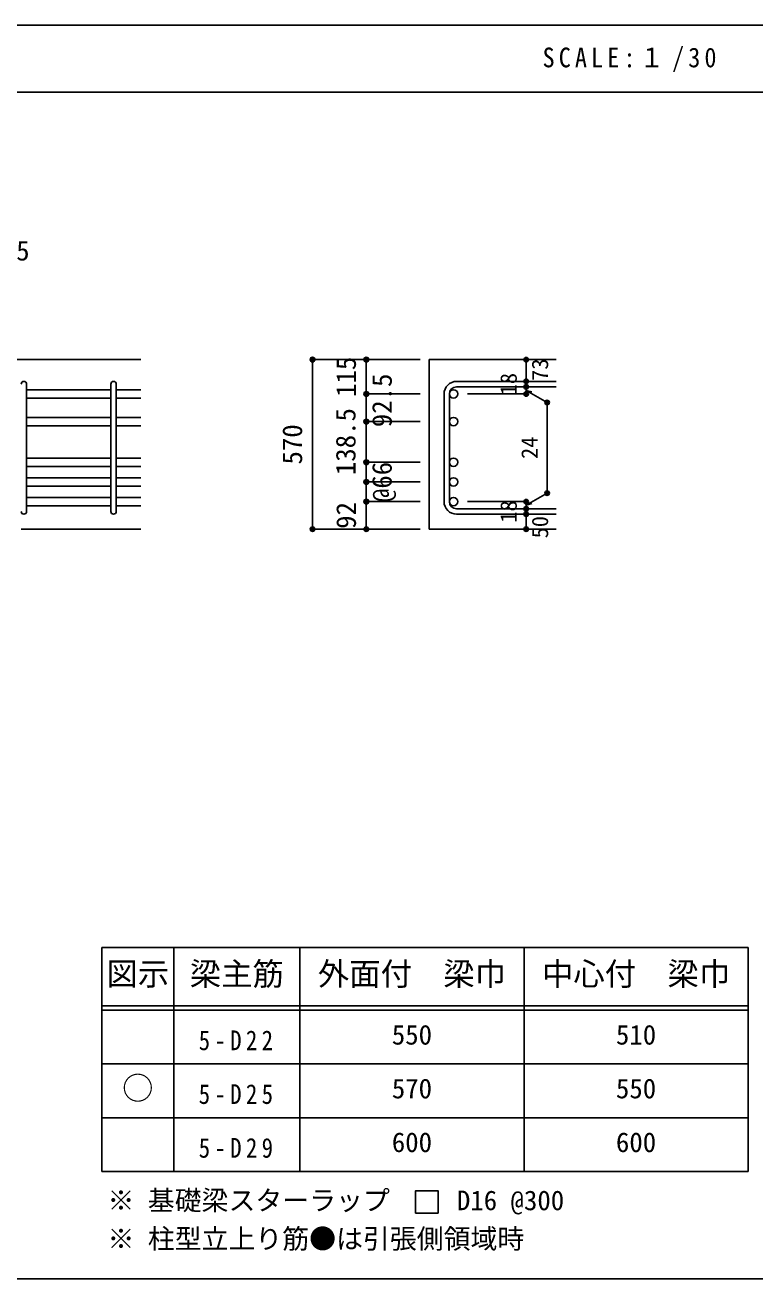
# Model space of a CAD drawing. Units: millimetres at full size, sheet at 1:30, with parts at other scales. Extents: x -5973 to 5954, y -4195 to 4201.
# Drawn here: x 1190 to 3633, y 3 to 4201 of the extents above; entities that cross this region are included whole.
import ezdxf
from ezdxf.enums import TextEntityAlignment as Align

# ---------------------------------------------------------------- set-up
doc = ezdxf.new("R2010")
doc.units = ezdxf.units.MM
doc.header["$LTSCALE"] = 30
doc.header["$PDMODE"] = 32
doc.header["$PDSIZE"] = 15
for name, color, linetype in [('0-1_躯体線', 2, 'Continuous'), ('0-5_基礎梁筋', 7, 'Continuous'), ('0-6_スタラップ筋', 7, 'Continuous'), ('0-D_寸法', 4, 'Continuous'), ('6-7_文字', 7, 'Continuous'), ('6-E_枠', 7, 'Continuous'), ('F-0_枠', 6, 'Continuous')]:
    doc.layers.add(name, color=color, linetype=linetype)
doc.styles.add('ＭＳ ゴシック', font='')
doc.styles.get('ＭＳ ゴシック').set_extended_font_data('MS Gothic')

msp = doc.modelspace()

# ---------------------------------------------------------------- linework, layer by layer
at = {"layer": '0-1_躯体線'}
for p, q in [((1577.44, 3081.03), (-72.56, 3081.03)), ((2967.44, 3081.03), (2542.44, 3081.03)), ((2542.44, 3081.03), (2542.44, 2513.53)), ((1177.44, 2513.53), (1577.44, 2513.53)), ((2967.44, 2513.53), (2542.44, 2513.53))]:
    msp.add_line(p, q, dxfattribs=at)
at = {"layer": '0-5_基礎梁筋'}
for p, q in [((1195.44, 2980.1), (1477.44, 2980.1)), ((1195.44, 2952.1), (1477.44, 2952.1)), ((1495.44, 2980.1), (1577.44, 2980.1)), ((1495.44, 2952.1), (1577.44, 2952.1)), ((1195.44, 2887.53), (1477.44, 2887.53)), ((1195.44, 2859.53), (1477.44, 2859.53)), ((1495.44, 2887.53), (1577.44, 2887.53)), ((1495.44, 2859.53), (1577.44, 2859.53)), ((1195.44, 2751.53), (1477.44, 2751.53)), ((1495.44, 2751.53), (1577.44, 2751.53)), ((1195.44, 2723.53), (1477.44, 2723.53)), ((1495.44, 2723.53), (1577.44, 2723.53)), ((1195.44, 2685.53), (1477.44, 2685.53)), ((1195.44, 2657.53), (1477.44, 2657.53)), ((1495.44, 2685.53), (1577.44, 2685.53)), ((1495.44, 2657.53), (1577.44, 2657.53)), ((1195.44, 2619.53), (1477.44, 2619.53)), ((1495.44, 2619.53), (1577.44, 2619.53)), ((1195.44, 2591.53), (1477.44, 2591.53)), ((1495.44, 2591.53), (1577.44, 2591.53))]:
    msp.add_line(p, q, dxfattribs=at)
at = {"layer": '0-5_基礎梁筋', "color": 3}
for centre in [(2624.44, 2966.1), (2624.44, 2873.53), (2624.44, 2737.53), (2624.44, 2671.53), (2624.44, 2605.53)]:
    msp.add_circle(centre, 14, dxfattribs=at)
at = {"layer": '0-6_スタラップ筋'}
for p, q in [((1195.44, 2999.1), (1195.44, 2572.53)), ((1477.44, 2572.53), (1477.44, 2999.1)), ((1495.44, 2999.1), (1495.44, 2572.53)), ((2634.44, 3008.1), (2967.44, 3008.1)), ((2634.44, 2990.1), (2967.44, 2990.1)), ((2592.44, 2966.1), (2592.44, 2605.53)), ((2610.44, 2966.1), (2610.44, 2605.53)), ((2634.44, 2581.53), (2967.44, 2581.53)), ((2634.44, 2563.53), (2967.44, 2563.53))]:
    msp.add_line(p, q, dxfattribs=at)
for centre, radius, start, end in [((1186.44, 2999.1), 9, 0, 180), ((1486.44, 2999.1), 9, 0, 180), ((2634.44, 2966.1), 42, 90, 180), ((2634.44, 2966.1), 24, 90, 180), ((2634.44, 2605.53), 42, 180, 270), ((2634.44, 2605.53), 24, 180, 270), ((1186.44, 2572.53), 9, 180, 0), ((1486.44, 2572.53), 9, 180, 0)]:
    msp.add_arc(centre, radius, start, end, dxfattribs=at)
at = {"layer": '0-D_寸法'}
for p, q in [((2152.44, 3081.03), (2332.44, 3081.03)), ((2152.44, 3081.03), (2332.44, 3081.03)), ((2152.44, 3081.03), (2152.44, 2513.53)), ((2152.44, 2513.53), (2152.44, 3081.03)), ((2332.44, 3081.03), (2512.44, 3081.03)), ((2332.44, 3081.03), (2512.44, 3081.03)), ((2867.44, 3008.1), (2867.44, 3081.03)), ((2867.44, 3081.03), (2867.44, 3008.1)), ((2867.44, 2990.1), (2867.44, 3008.1)), ((2867.44, 2990.1), (2867.44, 2966.1)), ((2332.44, 2966.1), (2512.44, 2966.1)), ((2332.44, 2966.1), (2512.44, 2966.1)), ((2867.44, 2966.1), (2671.35, 2966.1)), ((2867.44, 2978.1), (2937.5, 2937.65)), ((2867.44, 2978.1), (2886.76, 2972.93)), ((2332.44, 2737.53), (2332.44, 2898.53)), ((2937.5, 2937.65), (2937.5, 2633.98)), ((2332.44, 2873.53), (2512.44, 2873.53)), ((2332.44, 2873.53), (2512.44, 2873.53)), ((2332.44, 2737.53), (2512.44, 2737.53)), ((2332.44, 2737.53), (2512.44, 2737.53)), ((2332.44, 2605.53), (2332.44, 2737.53)), ((2332.44, 2671.53), (2512.44, 2671.53)), ((2332.44, 2605.53), (2512.44, 2605.53)), ((2332.44, 2513.53), (2332.44, 2605.53)), ((2867.44, 2605.53), (2671.35, 2605.53)), ((2867.44, 2593.53), (2937.5, 2633.98)), ((2867.44, 2581.53), (2867.44, 2605.53)), ((2867.44, 2593.53), (2886.76, 2598.71)), ((2867.44, 2563.53), (2867.44, 2581.53)), ((2867.44, 2513.53), (2867.44, 2563.53)), ((2152.44, 2513.53), (2332.44, 2513.53)), ((2332.44, 2513.53), (2512.44, 2513.53))]:
    msp.add_line(p, q, dxfattribs=at)
msp.add_lwpolyline([(2332.44, 2898.53), (2332.44, 2966.1), (2332.44, 3081.03)], dxfattribs=at)
for centre, radius in [((2152.44, 3081.03), 8), ((2152.44, 3081.03), 7.2), ((2152.44, 3081.03), 6.4), ((2152.44, 3081.03), 5.6), ((2152.44, 3081.03), 4.8), ((2152.44, 3081.03), 4), ((2152.44, 3081.03), 3.2), ((2152.44, 3081.03), 2.4), ((2152.44, 3081.03), 1.6), ((2152.44, 3081.03), 0.8), ((2332.44, 3081.03), 8), ((2332.44, 3081.03), 7.2), ((2332.44, 3081.03), 6.4), ((2332.44, 3081.03), 5.6), ((2332.44, 3081.03), 4.8), ((2332.44, 3081.03), 4), ((2332.44, 3081.03), 3.2), ((2332.44, 3081.03), 2.4), ((2332.44, 3081.03), 1.6), ((2332.44, 3081.03), 0.8), ((2867.44, 3081.03), 4), ((2867.44, 3081.03), 3.6), ((2867.44, 3081.03), 3.2), ((2867.44, 3081.03), 2.8), ((2867.44, 3081.03), 2.4), ((2867.44, 3081.03), 2), ((2867.44, 3081.03), 1.6), ((2867.44, 3081.03), 1.2), ((2867.44, 3081.03), 0.8), ((2867.44, 3081.03), 0.4), ((2867.44, 3008.1), 4), ((2867.44, 2990.1), 4), ((2867.44, 3008.1), 3.6), ((2867.44, 2990.1), 3.6), ((2867.44, 3008.1), 3.2), ((2867.44, 2990.1), 3.2), ((2867.44, 3008.1), 2.8), ((2867.44, 2990.1), 2.8), ((2867.44, 3008.1), 2.4), ((2867.44, 2990.1), 2.4), ((2867.44, 3008.1), 2), ((2867.44, 2990.1), 2), ((2867.44, 3008.1), 1.6), ((2867.44, 2990.1), 1.6), ((2867.44, 3008.1), 1.2), ((2867.44, 2990.1), 1.2), ((2867.44, 3008.1), 0.8), ((2867.44, 2990.1), 0.8), ((2867.44, 3008.1), 0.4), ((2867.44, 2990.1), 0.4), ((2332.44, 2966.1), 8), ((2332.44, 2966.1), 7.2), ((2332.44, 2966.1), 6.4), ((2332.44, 2966.1), 5.6), ((2332.44, 2966.1), 4.8), ((2332.44, 2966.1), 4), ((2332.44, 2966.1), 3.2), ((2332.44, 2966.1), 2.4), ((2332.44, 2966.1), 1.6), ((2332.44, 2966.1), 0.8), ((2867.44, 2966.1), 4), ((2867.44, 2966.1), 3.6), ((2867.44, 2966.1), 3.2), ((2867.44, 2966.1), 2.8), ((2867.44, 2966.1), 2.4), ((2867.44, 2966.1), 2), ((2867.44, 2966.1), 1.6), ((2867.44, 2966.1), 1.2), ((2867.44, 2966.1), 0.8), ((2867.44, 2966.1), 0.4), ((2937.5, 2937.65), 4), ((2937.5, 2937.65), 3.6), ((2937.5, 2937.65), 3.2), ((2937.5, 2937.65), 2.8), ((2937.5, 2937.65), 2.4), ((2937.5, 2937.65), 2), ((2937.5, 2937.65), 1.6), ((2937.5, 2937.65), 1.2), ((2937.5, 2937.65), 0.8), ((2937.5, 2937.65), 0.4), ((2332.44, 2873.53), 8), ((2332.44, 2873.53), 7.2), ((2332.44, 2873.53), 6.4), ((2332.44, 2873.53), 5.6), ((2332.44, 2873.53), 4.8), ((2332.44, 2873.53), 4), ((2332.44, 2873.53), 3.2), ((2332.44, 2873.53), 2.4), ((2332.44, 2873.53), 1.6), ((2332.44, 2873.53), 0.8), ((2332.44, 2737.53), 8), ((2332.44, 2737.53), 7.2), ((2332.44, 2737.53), 6.4), ((2332.44, 2737.53), 5.6), ((2332.44, 2737.53), 4.8), ((2332.44, 2737.53), 4), ((2332.44, 2737.53), 3.2), ((2332.44, 2737.53), 2.4), ((2332.44, 2737.53), 1.6), ((2332.44, 2737.53), 0.8), ((2332.44, 2671.53), 8), ((2332.44, 2671.53), 7.2), ((2332.44, 2671.53), 6.4), ((2332.44, 2671.53), 5.6), ((2332.44, 2671.53), 4.8), ((2332.44, 2671.53), 4), ((2332.44, 2671.53), 3.2), ((2332.44, 2671.53), 2.4), ((2332.44, 2671.53), 1.6), ((2332.44, 2671.53), 0.8), ((2332.44, 2605.53), 8), ((2332.44, 2605.53), 7.2), ((2332.44, 2605.53), 6.4), ((2332.44, 2605.53), 5.6), ((2332.44, 2605.53), 4.8), ((2332.44, 2605.53), 4), ((2332.44, 2605.53), 3.2), ((2332.44, 2605.53), 2.4), ((2332.44, 2605.53), 1.6), ((2332.44, 2605.53), 0.8), ((2867.44, 2605.53), 4), ((2867.44, 2605.53), 3.6), ((2867.44, 2605.53), 3.2), ((2867.44, 2605.53), 2.8), ((2867.44, 2605.53), 2.4), ((2867.44, 2605.53), 2), ((2867.44, 2605.53), 1.6), ((2867.44, 2605.53), 1.2), ((2867.44, 2605.53), 0.8), ((2867.44, 2605.53), 0.4), ((2937.5, 2633.98), 4), ((2937.5, 2633.98), 3.6), ((2937.5, 2633.98), 3.2), ((2937.5, 2633.98), 2.8), ((2937.5, 2633.98), 2.4), ((2937.5, 2633.98), 2), ((2937.5, 2633.98), 1.6), ((2937.5, 2633.98), 1.2), ((2937.5, 2633.98), 0.8), ((2937.5, 2633.98), 0.4), ((2867.44, 2581.53), 4), ((2867.44, 2563.53), 4), ((2867.44, 2581.53), 3.6), ((2867.44, 2563.53), 3.6), ((2867.44, 2581.53), 3.2), ((2867.44, 2563.53), 3.2), ((2867.44, 2581.53), 2.8), ((2867.44, 2563.53), 2.8), ((2867.44, 2581.53), 2.4), ((2867.44, 2563.53), 2.4), ((2867.44, 2581.53), 2), ((2867.44, 2563.53), 2), ((2867.44, 2581.53), 1.6), ((2867.44, 2563.53), 1.6), ((2867.44, 2581.53), 1.2), ((2867.44, 2563.53), 1.2), ((2867.44, 2581.53), 0.8), ((2867.44, 2563.53), 0.8), ((2867.44, 2581.53), 0.4), ((2867.44, 2563.53), 0.4), ((2152.44, 2513.53), 7.2), ((2152.44, 2513.53), 6.4), ((2152.44, 2513.53), 5.6), ((2332.44, 2513.53), 7.2), ((2332.44, 2513.53), 6.4), ((2332.44, 2513.53), 5.6), ((2152.44, 2513.53), 4.8), ((2152.44, 2513.53), 4), ((2152.44, 2513.53), 3.2), ((2152.44, 2513.53), 2.4), ((2152.44, 2513.53), 1.6), ((2152.44, 2513.53), 0.8), ((2332.44, 2513.53), 4.8), ((2332.44, 2513.53), 4), ((2332.44, 2513.53), 3.2), ((2332.44, 2513.53), 2.4), ((2332.44, 2513.53), 1.6), ((2332.44, 2513.53), 0.8), ((2867.44, 2513.53), 4), ((2867.44, 2513.53), 3.6), ((2867.44, 2513.53), 3.2), ((2867.44, 2513.53), 2.8), ((2867.44, 2513.53), 2.4), ((2867.44, 2513.53), 2), ((2867.44, 2513.53), 1.6), ((2867.44, 2513.53), 1.2), ((2867.44, 2513.53), 0.8), ((2867.44, 2513.53), 0.4)]:
    msp.add_circle(centre, radius, dxfattribs=at)
at = {"layer": '0-D_寸法', "color": 7}
for p in [(2152.44, 3081.03), (2152.44, 3081.03), (2332.44, 3081.03), (2867.44, 3081.03), (2867.44, 3008.1), (2867.44, 2990.1), (2332.44, 2966.1), (2867.44, 2966.1), (2937.5, 2937.65), (2332.44, 2873.53), (2332.44, 2737.53), (2332.44, 2671.53), (2332.44, 2671.53), (2332.44, 2605.53), (2332.44, 2605.53), (2867.44, 2605.53), (2867.44, 2605.53), (2937.5, 2633.98), (2867.44, 2581.53), (2867.44, 2563.53), (2152.44, 2513.53), (2152.44, 2513.53), (2332.44, 2513.53), (2867.44, 2513.53)]:
    msp.add_point(p, dxfattribs=at)
at = {"layer": '6-7_文字'}
msp.add_lwpolyline([(2497.39, 223.33), (2572.39, 223.33), (2572.39, 298.33), (2497.39, 298.33)], close=True, dxfattribs=at)
at = {"layer": '6-E_枠', "color": 3}
for p, q in [((1447.71, 1112.77), (1447.71, 362.77)), ((1447.71, 1112.77), (3610.24, 1112.77)), ((1447.71, 1112.77), (1447.71, 362.77)), ((3610.24, 1112.77), (3610.24, 362.77)), ((1447.71, 362.77), (3610.24, 362.77))]:
    msp.add_line(p, q, dxfattribs=at)
at = {"layer": '6-E_枠'}
for p, q in [((1687.71, 1112.77), (1687.71, 362.77)), ((2110.24, 1112.77), (2110.24, 362.77)), ((2860.24, 1112.77), (2860.24, 362.77)), ((1447.71, 917.77), (3610.24, 917.77)), ((1447.71, 902.77), (3610.24, 902.77)), ((1447.71, 722.77), (3610.24, 722.77)), ((1447.71, 542.77), (3610.24, 542.77))]:
    msp.add_line(p, q, dxfattribs=at)
at = {"layer": 'F-0_枠'}
msp.add_line((-5972.88, 4201.15), (5954.1, 4201.15), dxfattribs=at)
at = {"layer": 'F-0_枠', "color": 2}
for p, q in [((-5972.88, 3976.15), (3723.6, 3976.15)), ((3723.6, 2.95), (-5972.88, 2.95))]:
    msp.add_line(p, q, dxfattribs=at)

# ---------------------------------------------------------------- texts
at = {"layer": '0-D_寸法', "style": 'ＭＳ ゴシック'}
msp.add_text('167.5', height=65.98, dxfattribs=at).set_placement((981.19, 3393.07), align=Align.BOTTOM_LEFT)
for s, height, p in [('115', 65.98, (2317.44, 2956.07)), ('73', 54.99, (2957.44, 3009.83)), ('92.5', 65.98, (2437.44, 2854.82)), ('18', 54.99, (2852.44, 2961.6)), ('138.5', 65.98, (2316.01, 2694.34)), ('570', 65.98, (2137.44, 2729.78)), ('24', 54.99, (2922.5, 2748.32)), ('@66', 65.98, (2437.44, 2604.03)), ('18', 54.99, (2852.44, 2535.03)), ('92', 65.98, (2317.44, 2514.53)), ('50', 54.99, (2957.44, 2482.53))]:
    msp.add_text(s, height=height, rotation=90, dxfattribs=at).set_placement(p, align=Align.BOTTOM_LEFT)
at = {"layer": '6-7_文字', "color": 2, "style": 'ＭＳ ゴシック'}
for s, p in [('図示', (1462.71, 962.77)), ('梁主筋', (1741.48, 962.77)), ('外面付\u3000梁巾', (2170.24, 962.77)), ('中心付\u3000梁巾', (2920.24, 962.77)), ('○', (1515.21, 580.27))]:
    msp.add_text(s, height=76.98, dxfattribs=at).set_placement(p, align=Align.BOTTOM_LEFT)
at = {"layer": '6-7_文字', "style": 'ＭＳ ゴシック'}
for s, p in [('550', (2417.74, 767.77)), ('510', (3167.74, 767.77)), ('570', (2417.74, 587.77)), ('550', (3167.74, 587.77)), ('600', (2417.74, 407.77)), ('600', (3167.74, 407.77)), ('※ 基礎梁スターラップ     D16 @300', (1466.27, 213.19)), ('※ 柱型立上り筋●は引張側領域時', (1466.27, 84.68))]:
    msp.add_text(s, height=65.98, dxfattribs=at).set_placement(p, align=Align.BOTTOM_LEFT)
at = {"layer": '6-7_文字', "color": 2, "insert": (2922.26, 4043.65), "char_height": 65.98, "attachment_point": 7, "style": 'ＭＳ ゴシック'}
msp.add_mtext('\\T1.34;\\W0.9;SCALE:１/30', dxfattribs=at)
at = {"layer": '6-7_文字', "char_height": 65.98, "attachment_point": 7, "style": 'ＭＳ ゴシック'}
for s, insert in [('\\T1.38;\\W0.85;5-D22', (1771.48, 767.77)), ('\\T1.38;\\W0.85;5-D25', (1771.48, 587.77)), ('\\T1.38;\\W0.85;5-D29', (1771.48, 407.77))]:
    msp.add_mtext(s, dxfattribs=dict(at, insert=insert))

doc.saveas('drawing.dxf')
